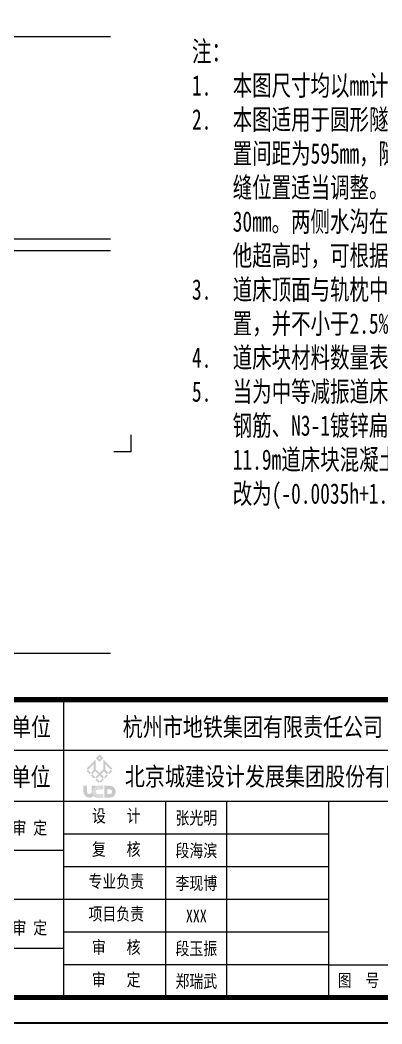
# Model space of a CAD drawing. Header units: millimetres. Extents: x -18 to 15743, y -16244 to -4817.
# Drawn here: x 9930 to 12060, y -16244 to -10340 of the extents above; entities that cross this region are included whole.
import ezdxf
from ezdxf.enums import TextEntityAlignment as Align

# ---------------------------------------------------------------- set-up
doc = ezdxf.new("R2010")
doc.units = ezdxf.units.MM
for name, color, linetype in [('GesoftDrawFrameFrameBlockLayer', 7, 'Continuous'), ('GesoftDrawFrameInLineLayer', 85, 'Continuous'), ('GesoftDrawFrameOutLineLayer', 180, 'Continuous'), ('GesoftDrawFrameTitleLayer', 7, 'Continuous'), ('标注', 3, 'Continuous'), ('粗实线', 4, 'Continuous')]:
    doc.layers.add(name, color=color, linetype=linetype)
doc.styles.add('宋体', font='SimSun.ttf', dxfattribs={"width": 0.7})
doc.styles.add('宋体样式', font='SimSun.ttf', dxfattribs={"width": 0.8})
doc.styles.add('宋体样式宽度0.65', font='SimSun.ttf', dxfattribs={"width": 0.65})
doc.styles.add('宋体样式宽度0.7', font='SimSun.ttf', dxfattribs={"width": 0.7})
doc.styles.add('条形码', font='BC_C39.FBC', dxfattribs={"height": 11})

# ---------------------------------------------------------------- blocks, each defined once
blk = doc.blocks.new('0.25_a528e8101059b214a0224c9661d1e9c2')
at = {"layer": 'GesoftDrawFrameInLineLayer', "color": 0, "const_width": 1}
blk.add_lwpolyline([(0, 0), (0, 287), (-495, 287), (-495, 0), (0, 0)], dxfattribs=at)
at = {"layer": 'GesoftDrawFrameOutLineLayer', "color": 0, "const_width": 0.35}
blk.add_lwpolyline([(5, -5), (5, 292), (-520, 292), (-520, -5), (5, -5)], dxfattribs=at)
blk = doc.blocks.new('GESOFT00000000NEW_049a35bf7f0736cc4250df00ece10f93_a528e8101059b214a0224c9661d1e9c2_2e1cf7a908f61d0b50dc33cccab90907')
at = {"layer": 'GesoftDrawFrameTitleLayer'}
h = blk.add_hatch(color=7, dxfattribs=at)
h.paths.add_polyline_path([(-172.25, 46.91), (-172.98, 46.18), (-173.72, 46.91), (-172.99, 47.65)])
h.paths.add_polyline_path([(-172.99, 47.13), (-173.2, 46.92), (-172.99, 46.72), (-172.78, 46.93)], flags=16)
h.paths.add_polyline_path([(-173.73, 46.66), (-173.73, 44.75), (-172.99, 44.02), (-172.26, 44.75), (-172.26, 46.68), (-170.47, 44.89), (-170.72, 44.64), (-170.46, 44.38), (-171.04, 43.8), (-171.29, 44.05), (-171.56, 43.78), (-171.31, 43.53), (-171.88, 42.95), (-172.14, 43.2), (-172.41, 42.94), (-172.15, 42.69), (-172.73, 42.11), (-172.99, 42.36), (-173.24, 42.11), (-173.82, 42.69), (-173.57, 42.94), (-173.84, 43.21), (-174.09, 42.96), (-174.67, 43.54), (-174.42, 43.79), (-174.69, 44.06), (-174.94, 43.81), (-175.51, 44.38), (-175.26, 44.64), (-175.51, 44.88)])
h.paths.add_polyline_path([(-171.87, 45.79), (-171.87, 44.63), (-171.29, 44.05), (-170.72, 44.64)], flags=16)
h.paths.add_polyline_path([(-172.14, 44.36), (-172.72, 43.79), (-172.14, 43.2), (-171.56, 43.78)], flags=16)
h.paths.add_polyline_path([(-172.99, 43.53), (-173.57, 42.94), (-172.99, 42.36), (-172.41, 42.94)], flags=16)
h.paths.add_polyline_path([(-173.84, 44.37), (-174.42, 43.79), (-173.84, 43.21), (-173.25, 43.79)], flags=16)
h.paths.add_polyline_path([(-174.12, 44.63), (-174.12, 45.79), (-175.26, 44.64), (-174.69, 44.06)], flags=16)
edge = h.paths.add_edge_path()
edge.add_spline(control_points=[(-173.82, 41.43), (-173.82, 41.43), (-173.82, 41.52), (-173.82, 41.52), (-173.82, 41.52), (-174.53, 41.52), (-174.53, 41.52), (-174.53, 41.52), (-174.53, 40.35), (-174.53, 40.35), (-174.53, 40.09), (-174.74, 39.89), (-174.99, 39.89), (-175.24, 39.89), (-175.45, 40.09), (-175.45, 40.35), (-175.45, 40.35), (-175.45, 41.52), (-175.45, 41.52), (-175.45, 41.52), (-176.16, 41.52), (-176.16, 41.52), (-176.16, 41.52), (-176.16, 40.35), (-176.16, 40.35), (-176.16, 39.7), (-175.64, 39.18), (-174.99, 39.18), (-174.67, 39.18), (-174.38, 39.3), (-174.17, 39.51), (-173.96, 39.3), (-173.68, 39.18), (-173.36, 39.18), (-173.36, 39.18), (-172.27, 39.18), (-172.27, 39.18), (-172.27, 39.18), (-172.27, 39.32), (-172.27, 39.32), (-172.43, 39.32), (-173.37, 39.32), (-173.37, 39.33), (-173.93, 39.34), (-174.38, 39.8), (-174.38, 40.35), (-174.38, 40.91), (-173.93, 41.36), (-173.37, 41.38), (-173.37, 41.38), (-172.43, 41.38), (-172.27, 41.38), (-172.27, 41.38), (-172.27, 41.52), (-172.27, 41.52), (-172.27, 41.52), (-173.36, 41.52), (-173.36, 41.52), (-173.52, 41.52), (-173.68, 41.49), (-173.82, 41.43)], knot_values=[0, 0, 0, 0, 1, 1, 1, 2, 2, 2, 3, 3, 3, 4, 4, 4, 5, 5, 5, 6, 6, 6, 7, 7, 7, 8, 8, 8, 9, 9, 9, 10, 10, 10, 11, 11, 11, 12, 12, 12, 13, 13, 13, 14, 14, 14, 15, 15, 15, 16, 16, 16, 17, 17, 17, 18, 18, 18, 19, 19, 19, 20, 20, 20, 20], degree=3, periodic=0)
edge = h.paths.add_edge_path(flags=17)
edge.add_spline(control_points=[(-174.32, 40.35), (-174.32, 39.83), (-173.9, 39.39), (-173.37, 39.38), (-173.36, 39.38), (-172.43, 39.38), (-172.27, 39.38), (-172.27, 39.38), (-172.27, 39.5), (-172.27, 39.5), (-172.43, 39.5), (-173.37, 39.5), (-173.37, 39.51), (-173.84, 39.52), (-174.2, 39.89), (-174.2, 40.35), (-174.2, 40.81), (-173.84, 41.18), (-173.37, 41.2), (-173.37, 41.2), (-172.43, 41.2), (-172.27, 41.2), (-172.27, 41.2), (-172.27, 41.32), (-172.27, 41.32), (-172.43, 41.32), (-173.36, 41.32), (-173.37, 41.32), (-173.89, 41.31), (-174.32, 40.87), (-174.32, 40.35)], knot_values=[0, 0, 0, 0, 1, 1, 1, 2, 2, 2, 3, 3, 3, 4, 4, 4, 5, 5, 5, 6, 6, 6, 7, 7, 7, 8, 8, 8, 9, 9, 9, 10, 10, 10, 10], degree=3, periodic=0)
edge = h.paths.add_edge_path(flags=16)
edge.add_spline(control_points=[(-174.14, 40.35), (-174.14, 39.92), (-173.8, 39.57), (-173.37, 39.56), (-173.36, 39.56), (-172.43, 39.56), (-172.27, 39.56), (-172.27, 39.56), (-172.27, 39.68), (-172.27, 39.68), (-172.43, 39.68), (-173.36, 39.68), (-173.37, 39.68), (-173.73, 39.69), (-174.02, 39.98), (-174.02, 40.35), (-174.02, 40.71), (-173.74, 41.01), (-173.38, 41.02), (-173.37, 41.02), (-172.43, 41.02), (-172.27, 41.02), (-172.27, 41.02), (-172.27, 41.14), (-172.27, 41.14), (-172.43, 41.14), (-173.36, 41.14), (-173.37, 41.14), (-173.8, 41.13), (-174.14, 40.78), (-174.14, 40.35)], knot_values=[0, 0, 0, 0, 1, 1, 1, 2, 2, 2, 3, 3, 3, 4, 4, 4, 5, 5, 5, 6, 6, 6, 7, 7, 7, 8, 8, 8, 9, 9, 9, 10, 10, 10, 10], degree=3, periodic=0)
edge = h.paths.add_edge_path(flags=16)
edge.add_spline(control_points=[(-173.96, 40.35), (-173.96, 40.02), (-173.7, 39.75), (-173.37, 39.74), (-173.35, 39.74), (-172.43, 39.74), (-172.27, 39.74), (-172.27, 39.74), (-172.27, 39.89), (-172.27, 39.89), (-172.27, 39.89), (-173.31, 39.89), (-173.31, 39.89), (-173.56, 39.89), (-173.81, 40.1), (-173.81, 40.35), (-173.81, 40.6), (-173.56, 40.81), (-173.31, 40.81), (-173.31, 40.81), (-172.27, 40.81), (-172.27, 40.81), (-172.27, 40.81), (-172.27, 40.96), (-172.27, 40.96), (-172.43, 40.96), (-173.36, 40.96), (-173.37, 40.96), (-173.7, 40.95), (-173.96, 40.68), (-173.96, 40.35)], knot_values=[0, 0, 0, 0, 1, 1, 1, 2, 2, 2, 3, 3, 3, 4, 4, 4, 5, 5, 5, 6, 6, 6, 7, 7, 7, 8, 8, 8, 9, 9, 9, 10, 10, 10, 10], degree=3, periodic=0)
edge = h.paths.add_edge_path()
edge.add_spline(control_points=[(-170.98, 41.52), (-170.98, 41.52), (-171.45, 41.52), (-171.45, 41.52), (-171.45, 41.52), (-172.08, 41.52), (-172.08, 41.52), (-172.08, 41.52), (-172.08, 39.21), (-172.08, 39.21), (-172.08, 39.21), (-172.08, 39.21), (-172.08, 39.21), (-172.08, 39.21), (-172.07, 39.18), (-172.07, 39.18), (-172.07, 39.18), (-170.98, 39.18), (-170.98, 39.18), (-170.33, 39.18), (-169.81, 39.7), (-169.81, 40.35), (-169.81, 41), (-170.33, 41.52), (-170.98, 41.52)], knot_values=[0, 0, 0, 0, 1, 1, 1, 2, 2, 2, 3, 3, 3, 4, 4, 4, 5, 5, 5, 6, 6, 6, 7, 7, 7, 8, 8, 8, 8], degree=3, periodic=0)
edge = h.paths.add_edge_path(flags=16)
edge.add_spline(control_points=[(-170.98, 39.89), (-170.98, 39.89), (-171.45, 39.89), (-171.45, 39.89), (-171.45, 39.89), (-171.45, 40.81), (-171.45, 40.81), (-171.45, 40.81), (-170.98, 40.81), (-170.98, 40.81), (-170.73, 40.81), (-170.52, 40.6), (-170.52, 40.35), (-170.52, 40.1), (-170.73, 39.89), (-170.98, 39.89)], knot_values=[0, 0, 0, 0, 1, 1, 1, 2, 2, 2, 3, 3, 3, 4, 4, 4, 5, 5, 5, 5], degree=3, periodic=0)
at = {"layer": 'GesoftDrawFrameTitleLayer', "color": 7}
for p, q in [((-180, 0), (-180, 58.4)), ((-180, 48.4), (-200, 48.4)), ((0, 48.4), (-180, 48.4)), ((-180, 38.4), (-200, 38.4)), ((0, 38.4), (-180, 38.4)), ((-160, 0), (-160, 38.4)), ((-148, 0), (-148, 38.4)), ((-128, 0), (-128, 38.4)), ((-128, 32), (-180, 32)), ((-180, 28.8), (-200, 28.8)), ((-128, 25.6), (-180, 25.6)), ((-180, 19.2), (-200, 19.2)), ((-128, 19.2), (-180, 19.2)), ((-128, 12.8), (-180, 12.8)), ((-180, 9.6), (-200, 9.6)), ((-128, 6.4), (-180, 6.4)), ((-128, 6.4), (-40, 6.4)), ((-180, 0), (-200, 0))]:
    blk.add_line(p, q, dxfattribs=at)
at = {"layer": 'GesoftDrawFrameTitleLayer', "color": 7, "const_width": 1}
blk.add_lwpolyline([(0, 0), (0, 58.4), (-200, 58.4), (-200, 0)], close=True, dxfattribs=at)
at = {"layer": 'GesoftDrawFrameTitleLayer', "color": 7}
blk.add_point((-180, 48.4), dxfattribs=at)
at = {"layer": 'GesoftDrawFrameFrameBlockLayer'}
blk.add_blockref('0.25_a528e8101059b214a0224c9661d1e9c2', (0, 0), dxfattribs=at)
at = {"layer": 'GesoftDrawFrameTitleLayer', "color": 7, "style": '宋体样式宽度0.7', "width": 0.8}
for s, height, p in [('建设单位', 3.6, (-198.22, 51.24)), (' 杭州市地铁集团有限责任公司', 3.6, (-170.4, 51.24)), ('设计单位', 3.6, (-198.3, 41.47)), ('北京城建设计发展集团股份有限公司', 3.6, (-168.03, 41.54)), ('总 体 审 定', 2.5, (-198.26, 32.01)), ('系 统 审 定', 2.5, (-198.26, 12.42)), ('图  号', 2.5, (-126.26, 2.12))]:
    blk.add_text(s, height=height, dxfattribs=at).set_placement(p)
at = {"layer": 'GesoftDrawFrameTitleLayer', "color": 7, "style": '宋体样式宽度0.65', "width": 0.8}
for s, p in [('设   计', (-169.71, 35.65)), ('复   核', (-169.71, 29.13)), ('专业负责', (-169.71, 22.83)), ('项目负责', (-169.71, 16.43)), ('审   核', (-169.71, 9.92)), ('审   定', (-169.71, 3.54))]:
    blk.add_text(s, height=2.5, dxfattribs=at).set_placement(p, align=Align.MIDDLE)
at = {"layer": 'GesoftDrawFrameTitleLayer', "color": 7, "style": '条形码', "width": 2}
blk.add_attdef('BARCODE', (-2.8, 60.5), '', height=6, rotation=90, dxfattribs=at)
at = {"layer": 'GesoftDrawFrameTitleLayer', "style": '宋体样式'}
for tag, height, width, p in [('GCMC0', 3.6, 0.8, (-40, 43.4)), ('SHEJI', 2.5, 0.8, (-154, 35.2)), ('SHEJI2', 2.5, 0.8, (-137.76, 35.27)), ('SJJD', 2.5, 0.8, (-14, 34.4)), ('JIAOHE', 2.5, 0.8, (-154, 28.8)), ('JIAOHE2', 2.5, 0.8, (-137.61, 28.83)), ('VERSION0', 2.5, 0.8, (-14, 26.4)), ('ZTSD', 2.5, 0.8, (-190, 24)), ('ZYFZR1', 2.5, 0.8, (-154, 22.4)), ('CEMING', 4, 0.7, (-84, 22.59)), ('ZYFZR2', 2.5, 0.8, (-137.76, 22.24)), ('BILI', 2.5, 0.8, (-14, 18.4)), ('XMFZR1', 2.5, 0.8, (-154, 16)), ('XMFZR2', 2.5, 0.8, (-137.98, 16.22)), ('DOCNAME0', 3.5, 0.9, (-84, 13.27)), ('SENHE', 2.5, 0.8, (-154, 9.6)), ('SENHE2', 2.5, 0.8, (-137.41, 9.52)), ('DOCNAME2', 3.5, 0.9, (-84, 9.42)), ('RIQI', 2.5, 0.8, (-14, 10.4)), ('XTSD', 2.5, 0.8, (-190, 4.8)), ('SENDING', 2.5, 0.8, (-154, 3.2)), ('SENDING2', 2.5, 0.8, (-137.41, 3.81)), ('TUHAO', 2.5, 0.8, (-91.5, 3.2)), ('PROJECTNO', 2.5, 0.8, (-47.5, 3.2)), ('PAGENUMBER', 2.5, 0.8, (-31.78, 3.83)), ('PAGECOUNT', 2.5, 0.8, (-10.8, 3.83))]:
    blk.add_attdef(tag, text='', height=height, dxfattribs=dict(at, width=width)).set_placement(p, align=Align.MIDDLE_CENTER)
blk.add_attdef('PIANMING', text='', height=4, dxfattribs=at).set_placement((-84, 31.09), align=Align.MIDDLE_CENTER)

msp = doc.modelspace()

# ---------------------------------------------------------------- linework, layer by layer
for points in [[(10463.01, -10438.28), (8277.01, -10438.28), (8256.25, -10515.76), (8217.31, -10370.45), (8199.01, -10438.76), (6114.1, -10438.76)], [(10463.01, -11628.21), (8277.01, -11628.21), (8256.25, -11705.69), (8217.31, -11560.39), (8199.01, -11628.69), (6114.1, -11628.69)], [(10463.01, -11697.88), (8277.01, -11697.88), (8256.25, -11775.36), (8217.31, -11630.06), (8199.01, -11698.36), (6114.1, -11698.36)], [(10463.01, -14066.31), (8277.01, -14066.31), (8256.25, -14143.79), (8217.31, -13998.48), (8199.01, -14066.79), (6114.1, -14066.79)]]:
    msp.add_lwpolyline(points)
at = {"layer": '粗实线'}
msp.add_lwpolyline([(10583, -12779.7), (10583, -12879.7), (10483, -12879.7)], dxfattribs=at)

# ---------------------------------------------------------------- block references
at = {"layer": '标注'}
ref = msp.add_blockref('GESOFT00000000NEW_049a35bf7f0736cc4250df00ece10f93_a528e8101059b214a0224c9661d1e9c2_2e1cf7a908f61d0b50dc33cccab90907', (15587.73, -16088.95), dxfattribs=dict(at, xscale=30, yscale=30, zscale=30))
ref.add_attrib('SENDING', '郑瑞武', dxfattribs={"layer": 'GesoftDrawFrameTitleLayer', "height": 75, "style": '宋体样式', "width": 0.8}).set_placement((10967.73, -15992.95), align=Align.MIDDLE_CENTER)
ref.add_attrib('SENHE', '段玉振', dxfattribs={"layer": 'GesoftDrawFrameTitleLayer', "height": 75, "style": '宋体样式', "width": 0.8}).set_placement((10967.73, -15800.95), align=Align.MIDDLE_CENTER)
ref.add_attrib('ZYFZR1', '李现博', dxfattribs={"layer": 'GesoftDrawFrameTitleLayer', "height": 75, "style": '宋体样式', "width": 0.8}).set_placement((10967.73, -15416.95), align=Align.MIDDLE_CENTER)
ref.add_attrib('JIAOHE', '段海滨', dxfattribs={"layer": 'GesoftDrawFrameTitleLayer', "height": 75, "style": '宋体样式', "width": 0.8}).set_placement((10967.73, -15224.95), align=Align.MIDDLE_CENTER)
ref.add_attrib('SHEJI', '张光明', dxfattribs={"layer": 'GesoftDrawFrameTitleLayer', "height": 75, "style": '宋体样式', "width": 0.8}).set_placement((10967.73, -15032.95), align=Align.MIDDLE_CENTER)
ref.add_attrib('XMFZR1', 'XXX', dxfattribs={"layer": 'GesoftDrawFrameTitleLayer', "height": 75, "style": '宋体样式', "width": 0.8}).set_placement((10967.73, -15608.95), align=Align.MIDDLE_CENTER)

# ---------------------------------------------------------------- texts
at = {"insert": (10941.81, -10464.35), "char_height": 120, "attachment_point": 1, "style": '宋体'}
msp.add_mtext_dynamic_manual_height_columns('\\A1;注：\\P\\pi-240,l240,t240,360;1.^I本图尺寸均以mm计，比例1:30。\\P2.^I本图适用于圆形隧道铺设DTVI2-1型扣件、长枕式整体道床曲线地段。轨枕布置间距为595mm，隧道内道床分段长度一般为11.9m。分段长度可结合隧道变形缝位置适当调整。道床块两端设厚20mm的沥青木板伸缩缝，并以PTN封顶30mm。{\\A0;两侧水沟在道床分块处亦应分开。本图以超高=120mm为例示出，当为其他超高时，可根据直线及超高120mm的道床材料数量线性内插计算调整。}\\P3.^I道床顶面与轨枕中间平直部分平齐，道床面横向排水坡度结合曲线超高进行设置，并不小于2.5%。\\P4.^I道床块材料数量表中数量为构造数量，不包含正常施工的损耗、钢筋搭接等数量。{\\C2;\\P\\A0;\\C256;5.^I当为中等减振道床时，扣件安装高度调整为hmm(一般减振地段为46mm)，N2-2钢筋、N3-1镀锌扁钢、N3-2镀锌扁钢两侧竖肢及N2-3钢筋各减少(h-46)mm，11.9m道床块混凝土用量修改为[11.9*(-0.0035h+1.62)]m³，沥青木板用量修改为(-0.0035h+1.62)㎡，其余均不变。}', width=4158.1233, gutter_width=600, heights=[0], dxfattribs=at)

doc.saveas('drawing.dxf')
